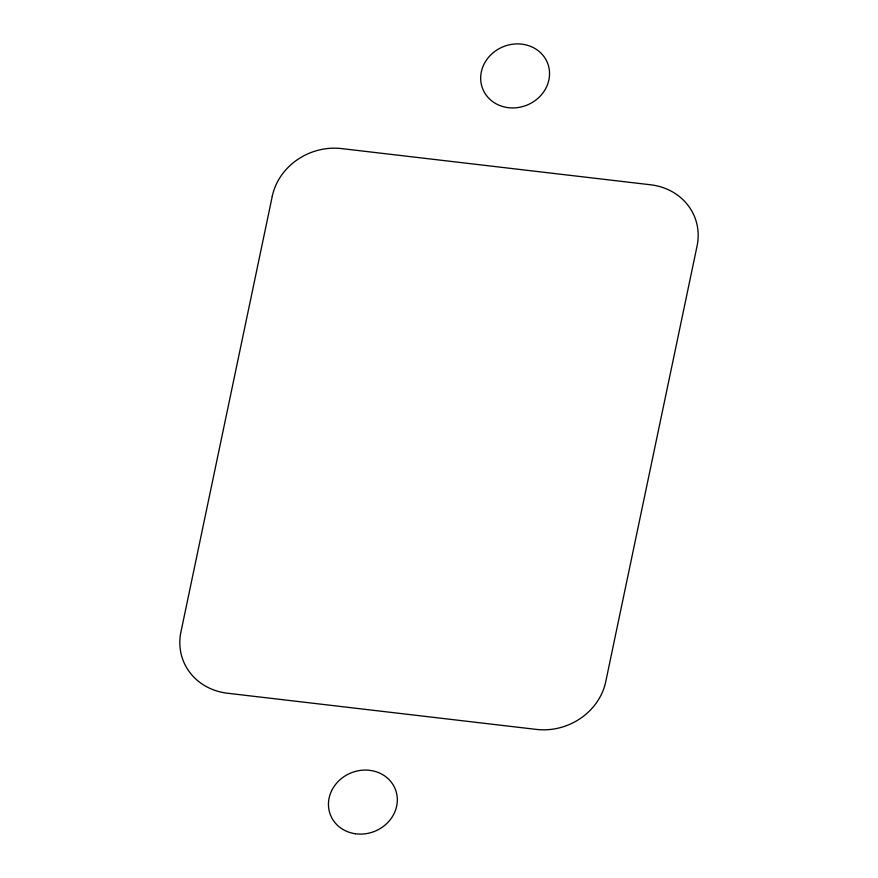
<?xml version="1.0" encoding="UTF-8"?>
<svg xmlns="http://www.w3.org/2000/svg" width="878" height="878" viewBox="0 0 878 878"><rect width="100%" height="100%" fill="white"/><g stroke="black" fill="none" stroke-linecap="round" stroke-linejoin="round"><path stroke-width="1.32" d="M272.268 196.266L180.934 631.973A59.814 54.041 -22 0 0 227.446 693.225L536.392 729.409A59.814 54.041 -22 0 0 605.732 681.734L697.066 246.027A59.814 54.041 -22 0 0 650.554 184.775L341.608 148.591A59.814 54.041 -22 0 0 272.268 196.266M507.649 107.577A34.89 31.52 -22 0 0 547.96 64.16A34.89 31.52 -22 0 0 489.726 55.994A34.89 31.52 -22 0 0 507.649 107.577M355.425 833.76A34.89 31.52 -22 0 0 395.737 790.343A34.89 31.52 -22 0 0 337.503 782.177A34.89 31.52 -22 0 0 355.425 833.76"/></g></svg>
